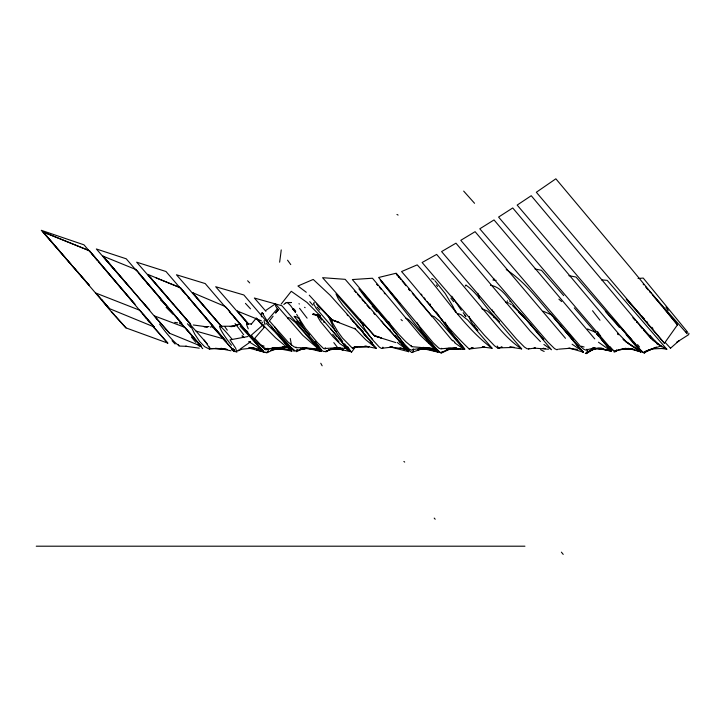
<?xml version="1.0" encoding="UTF-8"?>
<svg xmlns="http://www.w3.org/2000/svg" width="725" height="725" viewBox="0 0 725 725"><rect width="100%" height="100%" fill="white"/><g stroke="black" fill="none" stroke-linecap="round" stroke-linejoin="round"><path stroke-width="1.09" d="M317.749 314.967L317.931 317.224L320.541 321.637L333.11 336.862L339.934 343.686L347.184 348.553L338.475 338.004M246.98 323.903L246.699 324.854L248.24 328.815M431.583 278.926L432.218 278.5L433.976 279.796M325.208 347.619L325.253 348.952L323.558 348.517L317.74 342.943L305.47 328.362L299.099 318.502M297.114 349.803L296.452 350.936L295.012 350.728L290.453 346.922L279.034 333.654L274.594 326.703M457.557 314.297L458.399 313.68L461 314.659L467.716 319.997L492.112 348.227L482.243 346.976M465.269 286.085L465.577 285.333A80.439 6.598 58 0 1 466.075 285.179M644.298 352.885L645.196 352.54L645.359 351.253M287.916 318.755L288.296 317.686L289.955 318.039L295.329 322.398L318.628 349.178L302.805 335.349L275.536 304.029L275.627 306.068L278.201 310.019L277.385 308.705L266.99 320.903L268.205 322.661L262.115 312.72L262.649 313.028M397.255 342.472L406.788 349.695L395.152 335.566M359.908 319.707L364.811 329.132L372.061 339.237L379.32 347.112L381.54 348.489L382.836 347.991A84.879 7.585 37.6 0 0 382.873 347.157M431.475 316.689L432.136 315.991L434.13 316.544L439.703 321.166L463.946 349.278L454.738 342.843M442.286 351.589L441.634 352.74L440.465 352.722L436.341 348.825L421.452 330.654L417.065 322.661M210.395 327.156L211.582 326.558L214.038 328.443L230.804 347.32M615.842 350.492L614.981 351.96M614.057 351.244L616.159 351.163L616.667 349.731M558.114 349.187L556.927 349.776L554.589 348.653L547.837 342.019L460.792 240.319L475.093 231.683L565.482 338.303M645.232 351.281L644.244 352.812L642.205 351.915M586.588 353.419C582.474 353.655 589.026 353.501 586.969 349.16M410.975 345.408L411.845 346.74L405.882 341.783L399.276 334.85L352.341 279.551L372.46 278.237L420.31 335.249L434.619 349.015L413.939 324.845L408.565 319.589L405.746 318.03M239.023 349.912L237.483 350.927M388.228 328.806L390.585 330.31M232.163 349.405L231.628 349.287M269.854 321.42L288.033 341.992L293.707 346.604L296.153 347.728L296.027 347.021M231.529 345.254C221.089 332.875 211.047 313.309 232.263 339.49M326.368 351.072L325.706 351.861L329.259 350.084L326.422 350.918L334.723 348.734L331.234 349.178L342.245 349.223L337.243 348.816L343.133 349.731L335.394 348.372M601.487 279.859L607.215 280.358L666.801 349.242L659.986 345.2L653.778 340.315L636.613 321.601M616.612 350.592L616.187 351.136M442.277 351.96C436.812 356.301 454.14 345.327 456.913 348.435L448.15 348.924M436.722 351.172L437.954 351.96L436.958 350.565M587.422 351.978L586.77 352.966M398.025 336.128L406.879 348.236L411.592 352.495L421.995 348.843L417.781 349.858L423.219 348.879L429.581 349.396L418.334 349.133L424.025 348.861L438.054 352.123L435.788 349.16M452.509 340.841L396.249 273.207L378.604 277.494L433.224 342.807L438.77 348.072L441.063 348.961L441.697 348.245M626.291 299.117L664.417 343.233L677.476 324.845M344.52 343.768L351.498 352.268L355.64 346.632M250.533 341.928L248.947 341.892M412.797 349.722L411.592 350.175L409.407 349.214L404.133 343.877L393.231 330.31L388.691 321.655M479.533 297.15L479.125 298.292M278.101 309.838L275.591 313.064L278.092 309.892M267.516 352.441L268.286 350.501L267.942 348.326M281.173 304.083L291.26 291.296L306.983 302.407L320.033 315.611A77.629 0.988 44.8 0 1 320.187 315.873M269.365 320.985L273.098 316.236M251.122 324.383L256.215 318.166L275.545 337.778L285.868 346.432M325.752 351.308C321.827 353.147 319.172 346.278 316.852 344.112M390.44 346.985L408.719 351.688L398.505 339.998M253.868 339.3L264.317 327.301L263.184 324.755L251.376 335.095C260.973 348.843 240.111 323.93 247.841 332.032M494.006 278.935L492.973 280.077L496.145 280.385M505.624 301.962L508.887 303.141M528.706 348.798L527.12 348.77L524.456 347.085L516.635 339.246L441.588 251.593L455.962 243.183L530.156 330.972L540.406 341.584M665.206 342.463L670.525 348.218L678.79 340.958L688.668 334.66M285.115 303.467L283.828 304.491M285.26 303.331L286.339 302.588M296.398 351.58L297.078 349.713M267.271 352.024L266.456 352.468M586.262 353.664L594.591 348.489L590.803 350.13L596.004 348.353L591.537 349.196L597.183 348.344L603.789 349.151L598.814 348.344M275.128 304.065L265.595 310.563M240.111 349.106L250.578 341.81M266.936 349.613L265.712 349.794M586.86 352.876L590.114 350.755L595.062 348.852L592.271 349.649L596.775 348.988L603.345 349.314L598.27 348.471L610.568 350.918M678.79 340.958L676.905 342.173L679.252 340.659M490.435 285.288C504.555 287.29 511.714 305.859 521.955 314.242L543.678 339.545M267.416 352.558L275.989 348.535L270.688 350.411L278.898 348.698L284.562 349.332L277.811 348.716L273.044 349.142L278.898 348.698L291.894 351.19M652.754 348.779L648.73 350.184L656.442 347.157L645.386 352.042M644.036 352.839L647.797 350.719M441.987 352.377L449.02 348.616L446.346 349.985L450.361 348.689L446.817 349.368L456.804 348.308L452.318 348.589M649.301 349.867L645.042 351.897L647.806 350.619M291.423 350.392L286.574 346.876M614.012 351.997L618.588 349.948M296.253 351.679L301.392 349.414L305.733 348.426L299.778 349.749C303.947 344.312 330.827 356.7 317.151 348.417M615.081 351.417L619.096 349.658M326.631 351.009L329.531 349.758M266.963 352.894L264.761 352.205M238.19 350.764L241.969 349.187L253.306 348.045L249.092 347.683L260.873 349.205L260.656 348.662M328.28 315.982L334.814 330.219L342.689 341.484M296.452 350.936C304.128 346.967 313.146 348.734 320.994 351.19M588.365 351.462L590.114 350.755M589.389 351.072L591.274 350.32M263.574 351.77L256.75 349.767L263.574 351.77L262.722 350.556M492.03 348.308C462.178 325.733 442.404 292.22 417.21 264.87L401.559 271.567C424.161 297.232 444.434 325.398 469.157 348.997L473.09 347.556L471.168 348.145M328.588 316.209L337.868 331.724L342.553 338.131L352.259 348.054L356.899 346.894L354.081 347.085M294.078 316.327L296.271 316.798L299.652 319.036M646.301 350.846L661.282 345.934M521.647 348.906C505.914 338.657 494.994 322.915 482.814 308.986L436.649 254.412L422.122 262.504L484.481 335.322L494.541 345.816L497.975 348.181L502.135 347.03L499.153 347.873L514.297 347.42L509.702 347.03L521.701 348.888L495.012 317.704L487.572 311.161L481.835 308.705M618.425 350.383L624.542 348.643L622.603 348.571M406.743 349.749L400.001 347.801M267.063 349.486L274.603 347.565M230.224 326.612L237.592 324.746M272.319 349.532L276.551 348.462M330.491 349.504L334.877 348.444L330.491 349.341L337.207 348.671L334.207 348.381M450.968 348.77L446.736 349.767L452.545 348.643L458.046 348.952M620.564 349.332L625.865 348.263M247.968 336.527L230.015 339.853L235.661 348.218L236.848 352.169L235.389 351.562L232.372 348.498L233.015 349.006M412.869 349.559L422.004 348.154L420.101 348.145M528.507 348.961L535.34 347.991L533.999 348.091L548.453 349.233M214.12 348.462L209.552 349.097A54.42 4.105 41.4 0 0 209.67 348.752M209.471 349.124L204.658 346.704L199.674 341.593L194.762 334.125L189.85 324.12L205.084 341.366L209.969 348.517L209.362 346.913M558.984 349.142L570.167 348.281L567.757 348.435M494.033 312.04L492.837 311.605L492.257 309.892M267.135 348.335L267.344 348.87L286.284 346.713M412.226 352.577L413.422 351.534L413.35 349.006M382.8 348.172L392.388 347.058L390.213 346.867M498.882 348.335L497.975 348.181M231.13 326.667L235.036 326.223L219.711 326.259M303.548 348.689L307.717 348.381L316.462 349.559M441.616 348.788L451.041 347.873L460.919 348.933M619.884 349.586L628.938 349.006M638.054 278.509L643.229 278.056L687.599 332.132M325.462 348.48L340.016 347.511L335.757 347.71L347.184 348.553M355.286 347.103L358.25 346.894M359.237 346.831L368.889 346.595M448.123 348.816L451.303 348.625M448.249 348.915L452.545 348.643M246.609 324.12L251.466 323.821M448.032 348.825L457.837 348.852L452.047 348.707M437.918 351.978L430.759 349.55L437.275 351.543L424.216 348.281L429.372 349.142L420.437 348.326M651.313 348.942L665.006 348.372L661.046 348.399L666.828 349.178M354.19 347.112L368.853 346.731L365.781 346.224M333.056 348.643L336.074 348.562M286.221 302.642L291.414 302.533L287.127 302.47M364.784 346.088L376.402 348.372L355.812 324.039M209.008 326.567L203.906 326.649L207.513 326.948L193.312 324.972M332.965 348.671L343.215 349.713L335.204 348.326M36.25 546.197L524.945 546.197M597.074 348.362L602.403 348.417L598.225 348.353M296.244 347.683L306.63 347.801L302.624 347.565M220.608 348.707L224.578 348.761L215.225 348.399L222.756 348.825M248.775 348.018L254.004 348.1L250.986 347.565M209.969 348.453L226.698 349.468L220.373 348.662L230.949 350.782M276.279 348.562L282.614 348.743M272.428 347.746L283.131 348.063L280.158 347.619M178.957 346.061L186.869 346.323M448.313 348.335L463.474 349.305L462.885 348.897M622.73 348.616L632.617 349.432L628.33 348.335M411.863 346.686L434.048 348.671L422.947 347.393M318.275 314.904L312.674 314.405L320.187 315.873L312.983 313.889L319.598 315.574L318.601 315.013M302.742 347.61L318.393 349.069M156.256 318.411L169.587 333.282L201.233 346.224L184.92 327.673L179.737 322.725L180.117 323.803M333.446 348.308L342.39 349.178M282.369 346.94L288.033 347.483M629.862 349.087L632.644 349.359M482.524 346.94L484.771 347.166L469.157 348.997M438.018 352.123L437.447 351.67M568.781 348.344L577.39 349.432M631.094 349.06L633.722 349.441L631.792 349.06M600.644 348.308L602.538 348.553L592.08 348.335L595.035 347.746L585.764 350.066L583.77 349.314L581.015 346.958L479.787 228.81L494.024 219.938L594.763 338.901M390.005 346.931L405.692 349.042M428.783 348.199L434.619 349.015M185.6 346.224L199.275 348.172M626.908 348.426L629.001 348.743M633.179 349.377L641.072 351.997L633.496 346.894M174.725 322.362L177.725 322.861M543.415 348.344L545.436 348.698M598.913 348.381L611.365 351.281L596.566 333.536M543.161 348.308L544.665 348.58M352.758 348.299L353.274 347.719M568.88 275.672L576.022 277.041L612.543 319.009M220.907 348.272L222.956 348.671M225.004 349.06L227.052 349.459M251.049 347.619L255.2 348.444M599.883 348.362L610.776 350.737L601.469 339.382M535.014 268.975L541.448 270.307L563.697 295.619M265.685 352.495L264.87 352.196M279.243 347.556L290.924 350.139M335.385 348.272L350.13 351.553M466.112 285.233C478.464 293.806 485.723 308.569 496.752 318.565L499.443 321.827L494.205 317.387M250.225 348.39L263.936 352.078L262.35 350.103M639.124 350.438L639.088 349.976M294.169 309.131L292.474 308.669L295.483 312.131M316.997 315.266L319.535 315.946L337.107 336.418M631.103 349.142L640.728 351.843M196.113 331.108L223.11 338.756L225.765 341.656M382.7 322.861L402.819 344.819L384.495 324.718L345.163 279.333L322.571 277.693L373.901 335.285L381.468 337.995L374.598 335.929L369.759 330.5M670.525 348.218L670.408 347.692M570.231 348.308L583.208 352.142M395.741 342.581L374.598 335.983M317.115 315.719L321.465 318.746M314.759 302.878L313.689 302.905L313.581 303.866L316.354 308.533L336.237 331.552M309.249 295.184L331.987 319.924L339.481 322.598L331.769 319.616L330.346 317.994M106.802 305.615L109.511 308.678L101.699 299.833L111.623 312.167L125.978 327.899L167.801 343.133L152.912 326.042M543.252 311.224L551.662 314.922M376.347 348.372L365.726 339.708L355.313 328.987L331.987 319.924M228.339 309.992L261.535 349.677L248.956 341.711M89.438 250.741L43.119 231.918L108.986 308.66M147.918 320.142L89.474 250.778L43.246 232.072L66.492 259.097M103.602 256.804L103.05 256.152L135.919 269.537L181.83 323.441L165.046 303.983M587.477 328.951L595.452 332.213M193.095 293.281L192.569 292.655L225.52 306.621M237.51 311.134L261.435 320.84M109.466 308.623L154.253 327.011L139.97 310.345L95.918 293.09L103.675 301.999M408.692 351.716L406.97 350.311M149.459 276.352L147.791 274.376L180.543 287.879L231.955 348.97M156.093 277.892L180.389 287.689L226.381 341.683L191.844 301.645M346.215 347.955L343.26 343.614M287.444 302.552L290.598 305.633L295.492 312.493M660.131 345.535L656.714 343.668M659.804 345.073L652.763 340.179L643.528 330.029M640.818 351.761L639.867 351.018M344.756 347.647L348.879 350.538M631.865 345.916L633.523 346.949M632.988 346.586L626.255 341.72L619.059 334.307L512.738 207.957L498.582 217.065L610.006 347.474M634.058 347.284L635.58 348.245M509.865 303.721L511.306 304.672M264.824 349.405L254.656 338.729M631.303 345.562L629.608 344.466M638 349.803L636.052 348.544M234.519 350.13L234.03 349.803M294.16 351.353L278.563 334.932L279.632 335.974M264.226 327.292L263.528 326.685M610.251 350.492L598.451 342.209M629.055 344.094L625.349 341.348M291.767 351.108L291.024 350.574M463.429 349.278L462.958 348.915M506.24 269.591C524.855 281.599 538.05 299.833 552.513 316.182M260.647 349.214L259.224 348.208M493.48 316.87L493.97 317.215M263.683 351.951L263.084 351.453M611.075 351.136L609.535 349.948M572.107 344.23L580.788 350.021L550.937 314.088M232.353 350.084L233.405 350.683L232.163 348.933M625.457 341.33L638.353 349.794M433.206 348.362L436.858 351.208M612.226 350.257L607.795 346.097M364.213 334.868L364.784 335.303M346.903 348.906L349.106 350.646M543.886 344.447L551.489 349.758L524.882 317.985L512.457 305.533M233.803 349.64L233.187 349.151M232.263 350.057L234.32 351.625L232.807 349.622M365.065 335.53L372.197 342.644L363.633 333.165M624.316 340.424L623.944 340.116L624.859 340.931M266.012 323.187L275.029 332.095L286.502 345.055M352.712 321.039L354.616 322.806M506.267 302.769L505.678 302.162M518.674 312.194L526.359 319.734L539.472 334.651M316.617 304.147L330.192 318.601M254.393 338.512C258.218 341.674 262.713 348.707 267.344 348.87M395.614 337.234L397.246 338.765M479.452 298.718L479.424 298.075M240.138 326.268L259.903 347.701M306.294 292.275L297.93 286.003L313.227 279.442L330.21 295.32L363.189 332.041L356.12 324.854M316.897 315.293L318.873 317.16M243.944 337.623L242.023 335.838L243.564 337.487M199.52 346.314L197.381 344.257M622.983 339.246L623.446 339.672M687.182 333.817L652.228 294.241M611.601 350.329L600.318 338.022M438.199 351.371L421.406 331.996L380.253 280.022L396.838 299.833M320.758 319L321.945 320.178M321.229 349.541C312.874 339.527 302.425 330.074 298.782 317.106M640.864 350.683L612.308 318.338L615.67 321.936M285.605 342.046L286.511 342.97M286.973 343.442L288.396 344.91M330.192 317.822L329.458 317.151L331.144 319.118M323.577 321.864L324.075 322.389M376.746 284.309L377.218 284.798M355.531 292.112L356.011 292.619M371.254 337.841L372.695 339.354M640.166 349.64L517.161 205.075L531.235 195.723L651.277 338.684M434.909 280.729L445.213 293.525L452.844 306.276M626.364 299.189L635.58 309.185M167.774 343.115L153.265 326.948M635.671 344.085L633.713 341.955M309.466 334.941L296.588 321.112M616.178 322.498L626.228 333.554M617.691 333.736L618.443 334.56M605.828 343.985L604.034 342.028M347.058 314.741L347.891 315.665M263.03 313.417L263.538 313.97M643.184 284.173L643.764 284.807M636.387 310.073L639.858 313.898M617.818 333.998L618.452 334.696M362.509 322.335L363.479 323.395M350.402 318.42L352.314 320.55M645.721 286.973L646.437 287.771M641.707 315.946L644.597 319.172M399.022 341.094L400.272 342.49M352.867 321.157L354.48 322.951M262.767 325.878L256.124 318.112M649.6 291.296L651.331 293.235M651.829 327.247L652.917 328.461M646.6 321.411L647.624 322.543M356.6 325.317L359.183 328.208M357.144 326.205L358.259 327.455M633.106 317.668L635.707 320.586M628.919 336.554L631.765 339.762M369.795 336.237L342.617 304.998L338.267 298.836L336.001 293.924L361.965 323.685M363.995 323.975L366.234 326.513M396.194 273.842L396.747 274.467M369.188 329.857L366.823 327.174M362.02 291.586L397.382 335.24M115.311 315.919L125.978 327.899M362.509 324.311L363.587 325.534M646.319 287.834L648.168 289.946M393.539 329.667L364.947 296.915L358.893 288.777M190.023 323.432L179.718 311.659M169.587 333.282L154.416 315.91L185.002 327.401L201.206 346.188M89.547 285.596L86.148 281.708M85.178 280.602L72.056 265.513M114.07 314.505L111.541 311.605M354.634 328.208L355.313 328.987M220.79 325.733L176.465 274.775L205.202 283.566L225.502 307.264M176.755 308.27L178.758 310.554M173.628 304.681L136.672 262.187L165.989 271.503L185.6 294.368M141.71 301.102L149.731 310.255L147.121 307.264M129.376 286.964L96.352 248.983L126.241 258.807L136.445 270.706M154.153 326.903L143.206 314.315L143.505 314.777M76.37 270.534L41.298 230.314L83.955 244.823L90.072 251.974M89.501 285.532L86.275 281.844M85.849 281.354L80.493 275.21M105.796 304.437L106.72 305.497M399.158 302.506L399.928 303.394M248.521 324.528L215.697 286.728L243.854 294.984L268.939 324.265M190.122 323.513L188.464 321.601M187.866 320.921L151.534 278.799M145.816 305.769L146.713 306.793M145.326 305.207L141.357 300.648M140.722 299.914L103.086 256.197M77.194 271.422L79.859 274.485M103.738 302.098L105.596 304.228M649.455 291.432L650.117 292.193M633.07 317.84L635.109 320.187M357.706 294.513L360.461 297.721M330.845 328.942L343.079 343.278M265.912 311.333L254.366 298.02L281.962 305.769L316.046 345.508M71.286 264.625L67.307 260.03M221.542 326.413L209.824 312.847M652.826 295.329L661.88 305.95M626.074 334.587L638.915 349.74M574.291 307.862L595.153 332.204M397.092 274.866L397.889 275.799M417.736 299.652L415.425 296.969M418.506 300.549L431.81 316.227M379.429 287.272L381.368 289.547M366.941 305.298L369.759 308.569M362.772 332.594L365.445 335.711M250.288 336.074L262.84 350.601M244.506 329.368L233.332 316.372M245.693 330.745L246.872 332.104M208.99 311.868L196.357 297.123M161.004 299.298L149.876 286.357M156.99 319.19L104.346 257.683M98.401 261.716L134.868 304.192M636.487 321.791L637.184 322.607M603.562 342.028L604.568 343.206M569.968 336.545L553.565 317.405M570.829 337.542L583.489 352.395M541.131 336.59L543.777 339.663M412.353 293.389L414.655 296.072M364.43 302.37L365.264 303.34M271.648 327.419L276.968 333.609M283.203 340.859L286.466 344.656M229.444 311.85L232.045 314.877M221.741 326.812L194.744 295.229M188.119 297.313L189.37 298.763M190.811 324.691L150.954 278.119M148.698 284.988L146.314 282.206M145.1 280.802L138.946 273.624M134.859 304.174L89.474 250.778M596.231 333.464L598.361 335.956M363.606 301.41L362.002 299.525M247.941 323.359L244.334 319.145M248.539 324.084L241.842 316.227M203.924 339.862L207.477 344.157M91.278 253.388L93.67 256.188M94.866 257.583L97.232 260.347M640.003 325.897L642.123 328.38M578.541 346.496L551.752 315.058M408.492 288.867L409.263 289.773M373.683 313.164L374.798 314.469M240.763 314.958L242.821 317.369M246.853 331.842L231.275 313.481M249.337 334.751L262.042 349.649M607.351 346.45L608.864 348.236M432.626 345.408L435.915 349.305M286.955 345.236L289.438 348.181M237.401 310.998L238.661 312.484M238.561 312.366L241.108 315.357M193.602 293.879L194.826 295.32M150.41 277.476L151.425 278.672M186.262 329.159L195.804 340.378M192.56 292.655L193.992 294.341M149.83 276.796L150.854 277.992M147.954 274.576L149.912 276.887M185.056 327.736L135.919 269.537M196.366 341.049L202.221 348.063M149.151 321.601L151.652 324.546M432.916 345.752L435.698 349.042M317.024 346.659L319.154 349.242M280.738 337.542L291.178 349.967M663.23 307.563L677.612 325.017L630.097 267.244L555.857 178.803L536.337 192.261L664.281 343.07M477.802 330.6C475.935 328.371 469.709 321.655 469.274 316.435M398.342 276.334L400.961 279.487M314.17 342.572L315.33 343.958M314.886 343.423L317.568 346.613M269.437 324.111L272.274 327.492M271.268 326.295L290.616 349.187M230.36 312.393L226.943 308.324M315.765 344.475L318.112 347.275M225.384 306.467L227.188 308.614M370.303 341.511L371.871 343.396M317.994 347.13L318.855 348.163M372.342 343.958L373.529 345.408M318.538 347.792L321.202 351.163M477.702 330.482L475.364 327.473M384.205 292.963L384.948 293.861M318.964 348.299L320.686 350.429M436.35 349.822L436.758 350.32M427.007 301.373L442.531 320.695M640.093 350.628L639.45 349.849L640.991 351.806M426.572 339.925L427.795 341.43M289.755 348.571L290.662 349.731M398.188 276.497L398.777 277.222M351.489 352.268L349.296 349.287M148.118 320.74L149.296 322.19M424.089 297.748L425.539 299.561M402.13 280.947L405.9 285.686M640.13 350.673L640.936 351.779M428.847 342.726L429.3 343.297M396.747 274.684L397.164 275.219M408.51 288.985L409.815 290.634M146.069 318.139L143.922 315.339M421.261 294.132L421.959 295.039M461.363 310.336L451.72 296.19M443.709 322.253L444.833 323.749M463.148 312.692L465.894 316.472L464.952 315.148M455.092 311.034L456.043 312.348M451.231 332.567L449.292 329.848M178.296 344.62L178.749 345.272M475.147 327.165L474.014 325.199M450.071 330.709L451.294 332.512M436.35 311.968L449.011 330.473L464.897 349.287L449.899 330.836L445.096 322.199M159.554 324.012C164.774 331.126 173.085 341.847 178.912 345.535M316.191 343.133L316.517 343.623M348.634 348.281L348.97 348.807M315.864 342.635L315.239 341.629M296.634 314.315L297.83 316.317M348.29 347.719L347.764 346.822M583.281 352.259L583.326 352.332A246.446 1.16 48.4 0 0 581.559 350.003M455.862 312.013L453.071 306.738M479.279 297.712L477.847 293.299M262.441 322.815L262.196 322.099M686.919 332.829A62.758 3.426 56.4 0 1 685.759 331.579M665.922 307.065A66.582 3.516 55.3 0 1 668.187 310.554M688.723 333.165A61.616 3.915 43.2 0 1 688.995 333.917M655.844 341.602A346.677 29.091 66.4 0 1 649.899 335.303M396.956 214.446A362.409 2.556 28.6 0 1 398.088 215.071M639.568 347.067A228.103 11.065 60.8 0 1 637.565 344.583M644.244 352.794A196.185 10.503 59.2 0 1 639.921 349.214M605.375 311.369A426.898 6.878 47.5 0 1 619.476 327.528M614.7 351.263A202.393 15.098 67.3 0 1 610.205 346.804M599.992 320.242A112.873 11.192 56.6 0 1 592.533 310.717M600.653 336.074A236.858 87.725 -76.8 0 1 597.563 331.579M741.095 505.289A297.866 0.662 49.4 0 1 741.294 505.524M561.658 301.591A101.174 1.686 41.7 0 1 558.903 299.153M463.665 191.092A550.701 8.999 47.6 0 1 474.558 203.299M586.688 352.595A269.99 10.259 76.3 0 1 586.525 353.184M584.096 347.012A99.524 9.652 33.4 0 1 581.477 346.215M573.357 339.309A237.519 90.77 -82.6 0 1 567.322 331.978M577.444 345.236A561.83 1.051 49 0 1 579.094 347.166M544.167 351.444A220.047 75.527 83.9 0 1 540.596 349.677M509.711 301.247A276.823 31.266 64.3 0 1 510.663 301.636M507.346 301.301A226.553 14.572 50.4 0 1 507.4 300.766M528.987 348.426A61.833 5.238 37.1 0 1 528.588 348.698M450.868 298.156A122.688 2.121 50 0 1 453.66 301.645M497.223 346.024A63.166 4.332 42.1 0 1 498.374 347.891M436.35 284.925A189.877 13.385 63.9 0 1 437.538 286.447M430.161 304.02A270.661 5.247 50.9 0 1 430.55 304.554M454.919 342.3A161.865 71.757 -78 0 1 452.726 340.224M440.709 352.685A360.923 16.421 63.1 0 1 437.583 350.13M402.339 320.695A102.452 0.58 40.9 0 1 401.034 319.571M377.163 284.717A77.276 3.67 55 0 1 377.662 285.26M372.17 306.167A61.643 1.894 50.5 0 1 377.054 311.841M413.069 349.278A116.952 10.367 36.7 0 1 412.507 349.495M381.232 321.13A79.088 6.96 58.1 0 1 382.229 322.054M561.395 552.151A347.674 1.677 51 0 1 563.216 554.389M354.416 291.341A60.51 3.698 57 0 1 354.317 290.952M403.752 346.704A54.466 1.767 42.9 0 1 402.855 346.287M403.734 346.033A48.421 1.495 44.5 0 1 403.861 346.251M317.079 307.028A76.234 6.897 58.8 0 1 319.798 310.046M290.761 264.598A517.26 8.709 55.1 0 1 287.544 260.193M332.258 321.22A73.225 0.988 53.3 0 1 331.126 319.58M309.729 301.654A269.818 42.331 65.4 0 1 312.837 305.189M332.702 334.307A220.137 13.458 55.2 0 1 338.856 341.692M333.799 342.599A149.867 13.123 58.5 0 1 338.231 348.471M305.143 307.681A101.31 5.238 35.3 0 1 304.545 307.291M299.407 304.002A101.31 5.238 35.3 0 1 298.963 303.712M301.564 324.782A125.615 7.35 38 0 1 295.175 317.496M294.45 316.943A105.768 6.471 37.1 0 1 295.039 317.079M307.119 318.166A143.215 11.401 56.9 0 1 299.543 308.279M320.767 363.252A177.09 3.688 62.5 0 1 322.145 365.79M294.731 309.82A179.764 16.902 72.6 0 1 295.809 311.378M281.228 249.907A242.395 20.037 -88.8 0 1 279.632 262.196M247.633 280.774A139.064 1.64 46.1 0 1 249.681 282.913M279.125 335.448A214.6 0.535 46.1 0 1 280.593 336.926M283.321 339.708A214.6 0.535 46.1 0 1 284.553 340.968M290.236 338.43A135.783 13.132 67.7 0 1 291.405 345.254M286.357 344.928A52.653 2.402 43.5 0 1 286.139 346.695M265.006 324.646A64.326 6.507 56.6 0 1 264.19 320.477M290.625 349.405A65.984 1.106 45.3 0 1 289.701 348.589M434.202 518.094A422.149 1.948 49 0 1 435.181 519.218M245.449 303.367A112.819 1.396 47 0 1 250.497 308.841M403.888 461.462A275.672 1.432 37.4 0 1 404.695 462.079M261.39 313.055A264.172 16.403 83.4 0 1 261.435 316.825M264.099 346.133A103.168 10.594 34.7 0 1 260.928 345.064M265.622 349.595A70.379 8.183 63.6 0 1 264.661 349.069M247.234 324.274A79.324 4.024 56 0 1 248.095 323.649M235.036 323.604A107.345 5.746 47.5 0 1 243.718 334.85M260.955 348.725A38.081 1.187 44.4 0 1 260.973 348.979M237.709 325.226A67.253 5.338 57.1 0 1 239.159 324.709M227.297 330.174A92.755 12.243 62.4 0 1 224.714 326.558M234.356 350.429A112.819 2.411 45.4 0 1 231.184 347.792M232.027 348.671A114.922 1.151 47.1 0 1 233.16 350.003M232.915 349.559A69.926 1.115 46.5 0 1 231.864 348.607M232.199 349.205A53.777 1.577 44 0 1 231.61 348.861M178.495 310.282A548.064 1.396 49.2 0 1 175.432 306.775M166.134 307.273A245.585 7.758 43.3 0 1 172.949 314.224M187.413 323.767A323.423 8.356 44.2 0 1 190.702 327.328M160.397 299.851A292.238 9.733 42.8 0 1 168.599 308.107M191.391 337.043A61.725 2.066 47.9 0 1 195.804 342.372M202.764 348.625A53.351 1.205 45.5 0 1 202.347 348.372M148.725 284.834A546.768 0.979 49.5 0 1 143.976 279.315M103.784 257.321A464.825 0.861 49.2 0 1 113.97 269.174M172.052 340.668A75.21 3.516 49.9 0 1 175.097 344.031"/></g></svg>
